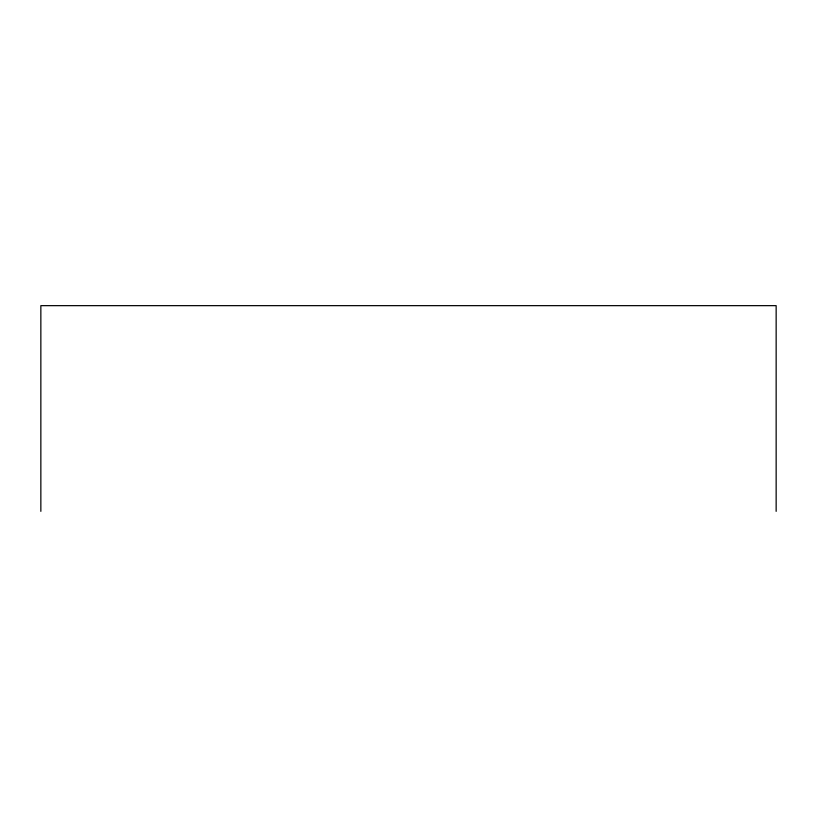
<?xml version="1.0" encoding="UTF-8"?>
<svg xmlns="http://www.w3.org/2000/svg" width="817" height="817" viewBox="0 0 817 817"><rect width="100%" height="100%" fill="white"/><g stroke="black" fill="none" stroke-linecap="round" stroke-linejoin="round"><path stroke-width="1.23" d="M776.15 511.35L776.15 305.65L40.85 305.65L40.85 511.35"/></g></svg>
